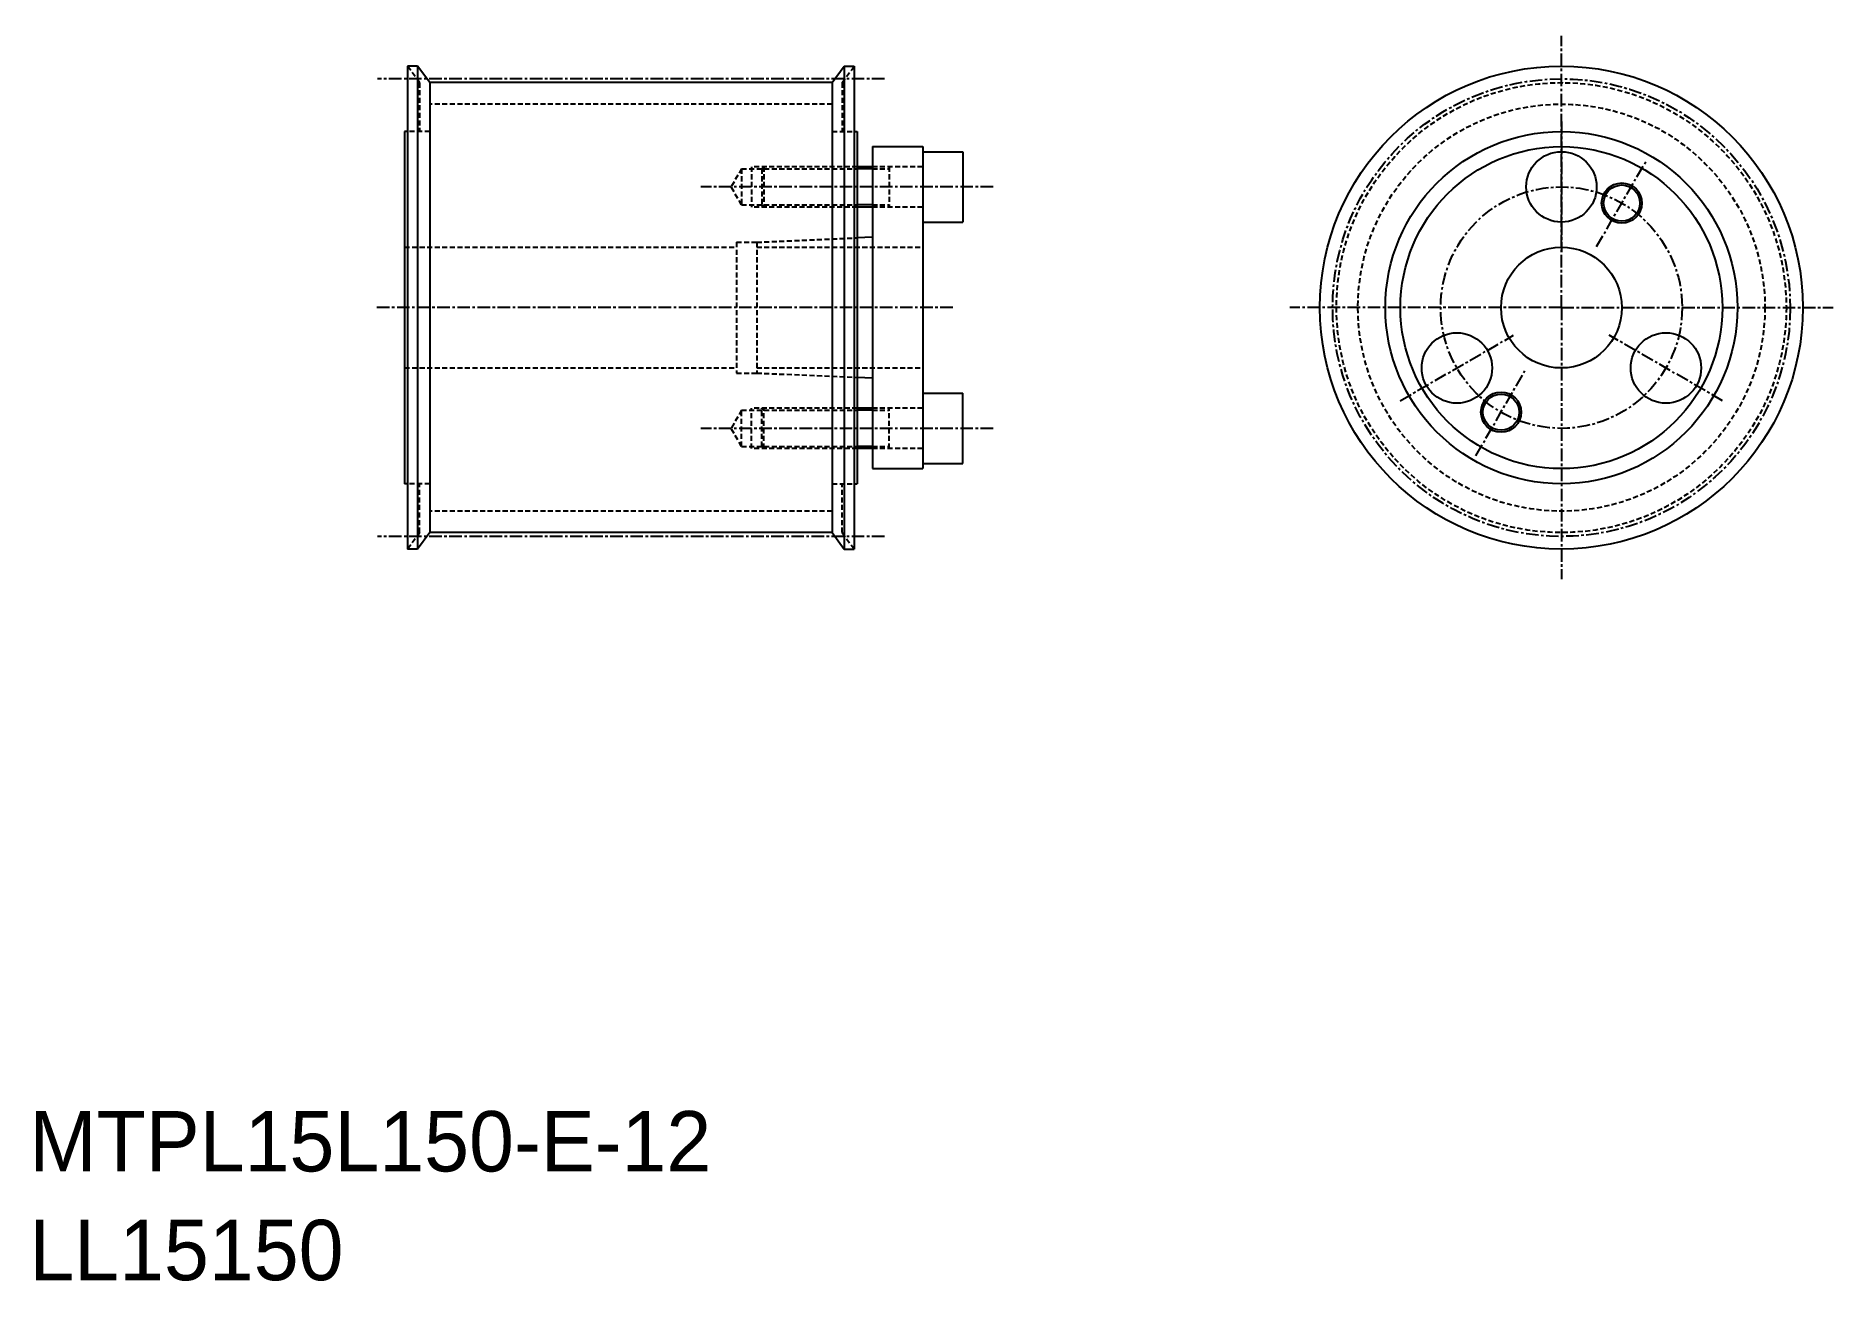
# Model space of a CAD drawing. Extents: x -285 to -107, y -61 to 63.
import ezdxf

# ---------------------------------------------------------------- set-up
doc = ezdxf.new("R2010")
doc.units = 0
doc.linetypes.add('CENTER', pattern=[2, 1.25, -0.25, 0.25, -0.25])
doc.linetypes.add('DASHED', pattern=[0.75, 0.5, -0.25])
doc.layers.get('0').update_dxf_attribs({"linetype": 'CONTINUOUS'})
doc.layers.add('CENTER', color=1, linetype='CENTER')

msp = doc.modelspace()

# ---------------------------------------------------------------- linework, layer by layer
at = {"color": 7, "linetype": 'CONTINUOUS'}
for p, q in [((-248.39, 59.85), (-248.39, 11.85)), ((-247.39, 59.85), (-248.39, 59.85)), ((-247.39, 59.85), (-247.39, 11.85)), ((-246.19, 58.21), (-247.39, 59.85)), ((-206.19, 58.21), (-204.99, 59.85)), ((-204.99, 59.85), (-204.99, 11.85)), ((-204.99, 59.85), (-203.99, 59.85)), ((-203.99, 59.85), (-203.99, 11.85)), ((-206.19, 58.21), (-246.19, 58.21)), ((-246.19, 58.21), (-246.19, 13.49)), ((-206.19, 58.21), (-206.19, 13.49)), ((-248.69, 53.35), (-248.69, 18.35)), ((-248.39, 53.35), (-248.69, 53.35)), ((-248.39, 53.35), (-248.39, 35.85)), ((-203.99, 53.35), (-203.69, 53.35)), ((-203.69, 53.35), (-203.69, 18.35)), ((-202.19, 51.85), (-197.19, 51.85)), ((-202.19, 51.85), (-202.19, 19.85)), ((-197.19, 51.85), (-197.19, 19.85)), ((-197.19, 51.35), (-193.19, 51.35)), ((-193.19, 51.35), (-193.19, 44.35)), ((-202.19, 49.85), (-203.69, 49.85)), ((-202.19, 45.85), (-203.69, 45.85)), ((-197.19, 44.35), (-193.19, 44.35)), ((-202.19, 42.85), (-203.69, 42.79)), ((-202.19, 28.85), (-203.69, 28.92)), ((-197.19, 27.35), (-193.19, 27.35)), ((-193.19, 20.35), (-193.19, 27.35)), ((-202.19, 25.85), (-203.69, 25.85)), ((-202.19, 21.85), (-203.69, 21.85)), ((-202.19, 19.85), (-197.19, 19.85)), ((-197.19, 20.35), (-193.19, 20.35)), ((-248.39, 18.35), (-248.69, 18.35)), ((-203.99, 18.35), (-203.69, 18.35)), ((-246.19, 13.49), (-247.39, 11.85)), ((-206.19, 13.49), (-246.19, 13.49)), ((-206.19, 13.49), (-204.99, 11.85)), ((-247.39, 11.85), (-248.39, 11.85)), ((-204.99, 11.85), (-203.99, 11.85))]:
    msp.add_line(p, q, dxfattribs=at)
at = {"color": 3, "linetype": 'DASHED'}
for p, q in [((-247.19, 58.21), (-248.39, 59.85)), ((-205.19, 58.21), (-203.99, 59.85)), ((-247.19, 58.21), (-247.19, 53.35)), ((-205.19, 58.21), (-205.19, 53.35)), ((-206.19, 56.08), (-246.19, 56.08)), ((-246.19, 53.35), (-248.39, 53.35)), ((-206.19, 53.35), (-203.99, 53.35)), ((-215.19, 49.65), (-216.23, 47.85)), ((-215.19, 49.65), (-215.19, 46.05)), ((-215.19, 49.65), (-203.69, 49.65)), ((-214.19, 49.85), (-214.19, 45.85)), ((-203.69, 49.85), (-214.19, 49.85)), ((-212.99, 49.85), (-213.19, 49.65)), ((-213.19, 49.65), (-213.19, 45.85)), ((-212.99, 49.85), (-212.99, 45.85)), ((-197.19, 49.85), (-202.19, 49.85)), ((-202.19, 49.65), (-200.53, 49.65)), ((-200.53, 49.85), (-200.53, 45.85)), ((-215.19, 46.05), (-216.23, 47.85)), ((-215.19, 46.05), (-203.69, 46.05)), ((-203.69, 45.85), (-214.19, 45.85)), ((-212.99, 45.85), (-213.19, 46.05)), ((-202.19, 46.05), (-200.53, 46.05)), ((-197.19, 45.85), (-202.19, 45.85)), ((-248.69, 41.85), (-215.69, 41.85)), ((-215.69, 42.35), (-215.69, 29.35)), ((-215.69, 42.35), (-213.69, 42.35)), ((-213.69, 42.35), (-203.69, 42.79)), ((-213.69, 42.35), (-213.69, 29.35)), ((-213.69, 41.85), (-197.19, 41.85)), ((-248.69, 29.85), (-215.69, 29.85)), ((-215.69, 29.35), (-213.69, 29.35)), ((-213.69, 29.85), (-197.19, 29.85)), ((-213.69, 29.35), (-203.69, 28.92)), ((-215.19, 25.65), (-216.23, 23.85)), ((-215.19, 22.05), (-215.19, 25.65)), ((-215.19, 25.65), (-203.69, 25.65)), ((-214.19, 21.85), (-214.19, 25.85)), ((-203.69, 25.85), (-214.19, 25.85)), ((-213.19, 22.05), (-213.19, 25.85)), ((-212.99, 25.85), (-213.19, 25.65)), ((-212.99, 21.85), (-212.99, 25.85)), ((-197.19, 25.85), (-202.19, 25.85)), ((-202.19, 25.65), (-200.53, 25.65)), ((-200.53, 21.85), (-200.53, 25.85)), ((-215.19, 22.05), (-216.23, 23.85)), ((-215.19, 22.05), (-203.69, 22.05)), ((-203.69, 21.85), (-214.19, 21.85)), ((-212.99, 21.85), (-213.19, 22.05)), ((-202.19, 22.05), (-200.53, 22.05)), ((-197.19, 21.85), (-202.19, 21.85)), ((-246.19, 18.35), (-248.39, 18.35)), ((-247.19, 13.49), (-247.19, 18.35)), ((-206.19, 18.35), (-203.99, 18.35)), ((-205.19, 13.49), (-205.19, 18.35)), ((-206.19, 15.62), (-246.19, 15.62)), ((-247.19, 13.49), (-248.39, 11.85)), ((-205.19, 13.49), (-203.99, 11.85))]:
    msp.add_line(p, q, dxfattribs=at)
at = {"color": 3, "linetype": 'CONTINUOUS'}
for p, q in [((-202.19, 49.65), (-203.69, 49.65)), ((-202.19, 46.05), (-203.69, 46.05)), ((-202.19, 25.65), (-203.69, 25.65)), ((-202.19, 22.05), (-203.69, 22.05))]:
    msp.add_line(p, q, dxfattribs=at)
at = {"color": 7, "linetype": 'CONTINUOUS'}
for centre, radius in [((-133.7, 35.85), 24), ((-133.7, 35.85), 17.5), ((-133.7, 35.85), 16), ((-133.7, 35.85), 16), ((-133.7, 47.85), 3.5), ((-127.7, 46.24), 1.8), ((-133.7, 35.85), 6), ((-144.09, 29.85), 3.5), ((-123.31, 29.85), 3.5), ((-139.7, 25.46), 1.8)]:
    msp.add_circle(centre, radius, dxfattribs=at)
at = {"color": 3, "linetype": 'DASHED'}
for radius in [22.36, 20.23]:
    msp.add_circle((-133.7, 35.85), radius, dxfattribs=at)
at = {"color": 3, "linetype": 'CONTINUOUS'}
for centre in [(-127.7, 46.24), (-139.7, 25.46)]:
    msp.add_circle(centre, 2, dxfattribs=at)
at = {"layer": 'CENTER', "color": 1, "linetype": 'CENTER'}
for p, q in [((-133.7, 35.85), (-133.7, 62.85)), ((-200.99, 58.59), (-251.39, 58.59)), ((-133.7, 54.35), (-133.7, 41.35)), ((-130.2, 41.91), (-125.2, 50.57)), ((-190.19, 47.85), (-219.23, 47.85)), ((-194.19, 35.85), (-251.69, 35.85)), ((-133.7, 35.85), (-160.7, 35.85)), ((-133.7, 35.85), (-106.7, 35.85)), ((-133.7, 35.85), (-133.7, 8.85)), ((-149.72, 26.6), (-138.46, 33.1)), ((-117.68, 26.6), (-128.94, 33.1)), ((-142.2, 21.13), (-137.2, 29.79)), ((-190.19, 23.85), (-219.23, 23.85)), ((-200.99, 13.11), (-251.39, 13.11))]:
    msp.add_line(p, q, dxfattribs=at)
for radius in [22.74, 12]:
    msp.add_circle((-133.7, 35.85), radius, dxfattribs=at)

# ---------------------------------------------------------------- texts
at = {"color": 7, "linetype": 'CONTINUOUS'}
for s, p in [('MTPL15L150-E-12', (-285.99, -50)), ('LL15150', (-285.99, -60.81))]:
    msp.add_text(s, height=6, dxfattribs=at).set_placement(p)

doc.saveas('drawing.dxf')
